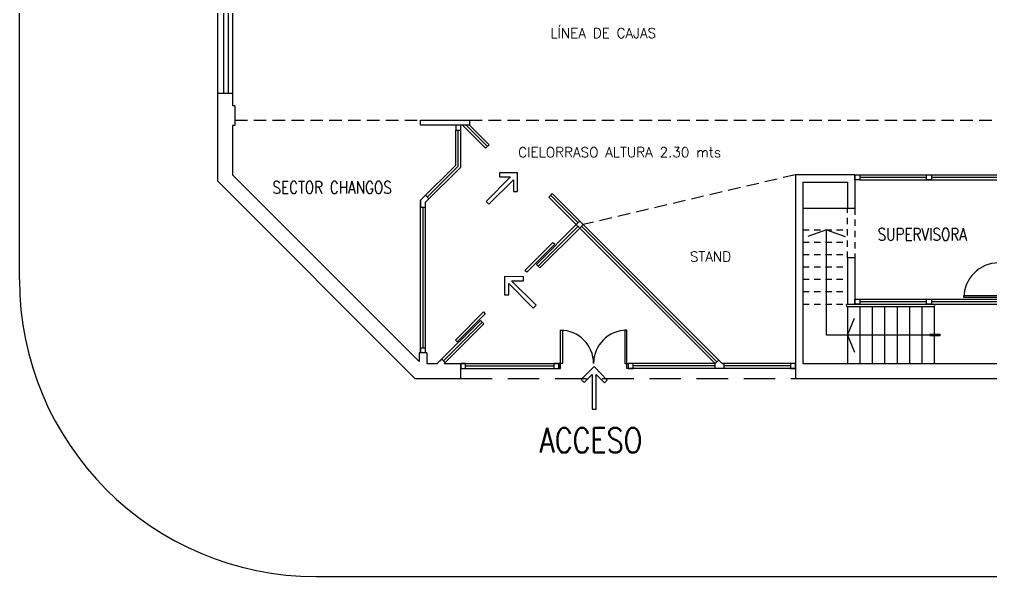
# Model space of a CAD drawing. Header units: millimetres. Extents: x -434 to 213, y 66 to 172.
# Drawn here: x 136.67 to 156.28, y 126.59 to 137.83 of the extents above; entities that cross this region are included whole.
import ezdxf

# ---------------------------------------------------------------- set-up
doc = ezdxf.new("R2010")
doc.units = ezdxf.units.MM
doc.linetypes.add('HIDDEN', pattern=[9.525, 6.35, -3.175])
doc.styles.add('ROMANS', font='ROMANS.SHX', dxfattribs={"width": 0.8, "height": 0.2})

msp = doc.modelspace()

# ---------------------------------------------------------------- linework, layer by layer
at = {"color": 8}
for p, q in [((136.669, 132.583), (136.669, 170.83)), ((140.669, 139.341), (140.669, 136.341)), ((140.792, 139.341), (140.792, 136.341)), ((140.881, 139.341), (140.881, 136.341)), ((140.969, 139.341), (140.969, 136.341)), ((140.669, 136.341), (140.669, 134.577)), ((140.969, 136.341), (140.669, 136.341)), ((140.969, 136.341), (140.969, 136.09)), ((141.019, 136.09), (140.969, 136.09)), ((141.019, 136.09), (141.019, 135.69)), ((144.769, 135.7), (144.769, 135.8)), ((144.769, 135.8), (145.759, 135.8)), ((145.759, 135.7), (144.769, 135.7)), ((145.264, 135.8), (145.304, 135.8)), ((145.579, 135.7), (145.479, 135.7)), ((145.479, 135.7), (145.479, 135.6)), ((145.579, 135.6), (145.579, 135.7)), ((146.082, 135.235), (145.617, 135.7)), ((146.117, 135.271), (145.688, 135.7)), ((145.759, 135.8), (145.759, 135.7)), ((146.152, 135.306), (145.759, 135.7)), ((140.969, 135.69), (140.969, 134.701)), ((141.019, 135.69), (140.969, 135.69)), ((145.479, 134.896), (145.479, 135.6)), ((145.479, 135.6), (145.579, 135.6)), ((145.529, 134.875), (145.529, 135.6)), ((145.579, 134.855), (145.579, 135.6)), ((146.082, 135.235), (146.152, 135.306)), ((144.768, 134.185), (145.479, 134.896)), ((144.868, 134.143), (145.579, 134.855)), ((144.903, 134.249), (145.529, 134.875)), ((146.728, 134.741), (146.361, 134.741)), ((146.361, 134.741), (146.361, 134.656)), ((146.724, 134.359), (146.728, 134.741)), ((140.669, 134.577), (144.656, 130.59)), ((144.743, 130.927), (140.969, 134.701)), ((146.587, 134.656), (146.092, 134.161)), ((146.149, 134.104), (146.644, 134.599)), ((146.361, 134.656), (146.587, 134.656)), ((146.644, 134.599), (146.644, 134.359)), ((152.339, 134.7), (152.339, 130.59)), ((153.539, 134.7), (152.339, 134.7)), ((152.489, 134.55), (152.489, 130.89)), ((152.489, 134.55), (153.389, 134.55)), ((152.982, 134.7), (152.849, 134.7)), ((153.389, 134.55), (153.389, 134.02)), ((153.539, 134.7), (153.539, 134.02)), ((153.539, 134.7), (153.639, 134.7)), ((153.539, 134.6), (153.539, 134.7)), ((153.639, 134.6), (153.539, 134.6)), ((153.639, 134.7), (156.439, 134.7)), ((153.639, 134.7), (153.639, 134.6)), ((153.639, 134.65), (154.986, 134.65)), ((153.639, 134.6), (156.439, 134.6)), ((154.986, 134.7), (155.086, 134.7)), ((154.986, 134.6), (154.986, 134.7)), ((155.086, 134.6), (154.986, 134.6)), ((155.086, 134.7), (155.086, 134.6)), ((155.086, 134.65), (156.439, 134.65)), ((146.644, 134.359), (146.724, 134.359)), ((144.768, 131.105), (144.768, 134.185)), ((144.768, 134.185), (144.768, 134.185)), ((144.768, 134.185), (144.768, 134.043)), ((144.768, 134.185), (144.768, 134.185)), ((144.768, 134.185), (144.768, 134.185)), ((144.868, 134.285), (144.938, 134.214)), ((144.868, 131.105), (144.868, 134.143)), ((144.868, 134.043), (144.868, 134.143)), ((146.092, 134.161), (146.149, 134.104)), ((147.358, 134.249), (147.429, 134.32)), ((147.913, 133.695), (147.358, 134.249)), ((147.948, 133.73), (147.393, 134.284)), ((147.983, 133.765), (147.429, 134.32)), ((144.768, 134.043), (144.868, 134.043)), ((144.818, 131.202), (144.818, 134.043)), ((153.389, 134.02), (152.489, 134.02)), ((153.539, 134.02), (153.389, 134.02)), ((147.913, 133.695), (147.983, 133.765)), ((147.983, 133.765), (148.054, 133.695)), ((147.108, 132.89), (147.913, 133.695)), ((147.144, 132.855), (147.948, 133.659)), ((147.179, 132.82), (147.983, 133.624)), ((147.983, 133.624), (147.913, 133.695)), ((148.054, 133.695), (147.983, 133.624)), ((150.717, 130.89), (147.983, 133.624)), ((150.753, 130.925), (148.019, 133.659)), ((150.788, 130.96), (148.054, 133.695)), ((146.876, 132.768), (147.442, 133.334)), ((147.477, 133.299), (146.911, 132.733)), ((147.442, 133.334), (147.477, 133.299)), ((153.539, 133.02), (153.389, 133.02)), ((153.389, 133.02), (153.389, 132.09)), ((153.539, 133.02), (153.539, 132.09)), ((146.911, 132.733), (146.876, 132.768)), ((147.108, 132.89), (147.179, 132.82)), ((146.846, 132.641), (146.465, 132.646)), ((146.465, 132.646), (146.465, 132.278)), ((146.606, 132.561), (146.846, 132.561)), ((147.101, 132.066), (146.606, 132.561)), ((146.846, 132.561), (146.846, 132.641)), ((146.55, 132.278), (146.55, 132.504)), ((146.55, 132.504), (147.045, 132.009)), ((146.465, 132.278), (146.55, 132.278)), ((153.539, 132.19), (153.639, 132.19)), ((153.539, 132.09), (153.539, 132.19)), ((153.639, 132.19), (156.439, 132.19)), ((153.639, 132.19), (153.639, 132.09)), ((154.986, 132.19), (155.086, 132.19)), ((154.986, 132.09), (154.986, 132.19)), ((155.086, 132.19), (155.086, 132.09)), ((147.045, 132.009), (147.101, 132.066)), ((153.389, 132.09), (155.129, 132.09)), ((153.389, 132.04), (153.389, 130.89)), ((153.389, 132.04), (155.129, 132.04)), ((153.639, 132.09), (153.539, 132.09)), ((153.639, 132.14), (154.986, 132.14)), ((153.639, 132.09), (156.439, 132.09)), ((153.639, 132.04), (153.639, 130.89)), ((153.889, 132.04), (153.889, 130.89)), ((154.139, 132.04), (154.139, 130.89)), ((154.389, 132.04), (154.389, 130.89)), ((154.639, 132.04), (154.639, 130.89)), ((154.889, 132.04), (154.889, 130.89)), ((155.086, 132.09), (154.986, 132.09)), ((155.086, 132.14), (156.439, 132.14)), ((155.139, 132.04), (155.139, 130.89)), ((145.471, 131.364), (146.037, 131.93)), ((146.073, 131.894), (145.507, 131.329)), ((146.037, 131.93), (146.073, 131.894)), ((153.389, 131.465), (153.527, 131.808)), ((145.107, 130.889), (145.977, 131.759)), ((145.231, 130.943), (146.012, 131.724)), ((145.248, 130.889), (146.048, 131.688)), ((145.977, 131.759), (146.048, 131.688)), ((155.271, 131.465), (153.389, 131.465)), ((153.389, 131.465), (153.527, 131.122)), ((155.051, 131.483), (155.252, 131.483)), ((155.051, 131.453), (155.252, 131.453)), ((144.868, 131.202), (144.768, 131.202)), ((144.768, 131.202), (144.768, 131.105)), ((144.868, 131.105), (144.868, 131.202)), ((145.507, 131.329), (145.471, 131.364)), ((144.743, 131.105), (144.743, 130.927)), ((144.893, 131.105), (144.743, 131.105)), ((144.893, 131.105), (144.893, 130.89)), ((144.893, 130.89), (145.108, 130.89)), ((145.107, 130.889), (145.098, 130.889)), ((145.196, 130.978), (145.107, 130.889)), ((145.267, 130.907), (145.196, 130.978)), ((145.248, 130.889), (145.267, 130.907)), ((145.249, 130.89), (145.579, 130.89)), ((145.579, 130.89), (147.562, 130.89)), ((145.679, 130.89), (145.579, 130.89)), ((145.579, 130.89), (145.579, 130.79)), ((145.579, 130.59), (145.579, 130.89)), ((145.679, 130.79), (145.679, 130.89)), ((145.679, 130.84), (147.462, 130.84)), ((147.562, 130.89), (147.462, 130.89)), ((147.462, 130.89), (147.462, 130.79)), ((147.562, 130.79), (147.562, 130.89)), ((148.272, 130.827), (148.012, 130.567)), ((148.538, 130.554), (148.272, 130.827)), ((150.717, 130.89), (148.962, 130.89)), ((149.062, 130.89), (148.962, 130.89)), ((148.962, 130.89), (148.962, 130.79)), ((149.062, 130.79), (149.062, 130.89)), ((150.717, 130.84), (149.062, 130.84)), ((150.717, 130.89), (150.788, 130.96)), ((150.717, 130.79), (150.717, 130.89)), ((150.788, 130.96), (150.859, 130.89)), ((150.857, 130.89), (150.894, 130.89)), ((152.339, 130.89), (150.859, 130.89)), ((150.894, 130.89), (150.894, 130.79)), ((152.239, 130.84), (150.894, 130.84)), ((152.339, 130.89), (152.239, 130.89)), ((152.239, 130.89), (152.239, 130.79)), ((152.339, 130.79), (152.339, 130.89)), ((152.489, 130.89), (165.139, 130.89)), ((145.579, 130.79), (147.562, 130.79)), ((145.579, 130.79), (145.679, 130.79)), ((147.462, 130.79), (147.562, 130.79)), ((148.072, 130.507), (148.232, 130.667)), ((148.232, 130.667), (148.232, 129.967)), ((148.312, 130.667), (148.481, 130.498)), ((148.312, 129.967), (148.312, 130.667)), ((152.339, 130.79), (148.962, 130.79)), ((148.962, 130.79), (149.062, 130.79)), ((150.894, 130.79), (150.717, 130.79)), ((152.239, 130.79), (152.339, 130.79)), ((144.656, 130.59), (145.579, 130.59)), ((148.012, 130.567), (148.072, 130.507)), ((148.481, 130.498), (148.538, 130.554)), ((152.339, 130.59), (165.839, 130.59)), ((148.232, 129.967), (148.312, 129.967)), ((142.662, 126.59), (187.635, 126.59))]:
    msp.add_line(p, q, dxfattribs=at)
at = {"color": 8, "linetype": 'HIDDEN', "ltscale": 0.04}
for p, q in [((141.019, 135.8), (144.769, 135.8)), ((145.759, 135.8), (157.919, 135.8)), ((152.339, 134.7), (148.054, 133.695))]:
    msp.add_line(p, q, dxfattribs=at)
at = {"color": 8, "linetype": 'HIDDEN', "ltscale": 0.02}
for p, q in [((153.389, 133.02), (153.389, 134.02)), ((153.539, 134.02), (153.539, 133.02)), ((152.489, 133.59), (153.389, 133.59)), ((152.489, 133.34), (153.389, 133.34)), ((152.489, 133.09), (153.389, 133.09)), ((152.489, 132.84), (153.389, 132.84)), ((152.489, 132.59), (153.389, 132.59)), ((152.489, 132.34), (153.389, 132.34)), ((152.489, 132.09), (153.389, 132.09))]:
    msp.add_line(p, q, dxfattribs=at)
at = {"color": 8, "ltscale": 0.02}
for p, q in [((152.964, 133.59), (152.588, 133.451)), ((152.964, 131.465), (152.964, 133.59)), ((152.964, 133.59), (153.339, 133.451)), ((153.389, 131.465), (152.964, 131.465))]:
    msp.add_line(p, q, dxfattribs=at)
at = {"color": 8, "linetype": 'HIDDEN', "ltscale": 0.1}
msp.add_line((145.579, 130.59), (152.339, 130.59), dxfattribs=at)
at = {"color": 8}
for points in [[(156.439, 132.22), (155.739, 132.22), (155.739, 132.26), (156.439, 132.26)], [(147.592, 130.89), (147.592, 131.56), (147.632, 131.56), (147.632, 130.89)], [(148.932, 130.89), (148.932, 131.56), (148.892, 131.56), (148.892, 130.89)], [(147.592, 130.79), (147.592, 130.89), (147.562, 130.89), (147.562, 130.79)], [(148.932, 130.79), (148.932, 130.89), (148.962, 130.89), (148.962, 130.79)]]:
    msp.add_lwpolyline(points, close=True, dxfattribs=at)
for centre, radius, start, end in [((156.439, 132.22), 0.7, 90, 180), ((142.662, 132.583), 5.994, 180, 270), ((153.389, 132.065), 0.025, 90, 270), ((155.129, 132.065), 0.025, 270, 90), ((147.592, 130.89), 0.67, 0, 90), ((148.932, 130.89), 0.67, 90, 180)]:
    msp.add_arc(centre, radius, start, end, dxfattribs=at)

# ---------------------------------------------------------------- texts
at = {"color": 8, "style": 'ROMANS'}
for s, p in [('LÍNEA DE CAJAS', (147.389, 137.459)), ('CIELORRASO ALTURA 2.30 mts', (146.74, 135.054)), ('STAND', (150.208, 132.949))]:
    msp.add_text(s, height=0.2, dxfattribs=at).set_placement(p)
at = {"color": 8, "style": 'ROMANS', "width": 0.8}
for s, height, p in [('SECTOR CHANGOS', 0.25, (141.779, 134.318)), ('SUPERVISORA', 0.25, (153.999, 133.372)), ('ACCESO', 0.5, (147.171, 129.091))]:
    msp.add_text(s, height=height, dxfattribs=at).set_placement(p)

doc.saveas('drawing.dxf')
